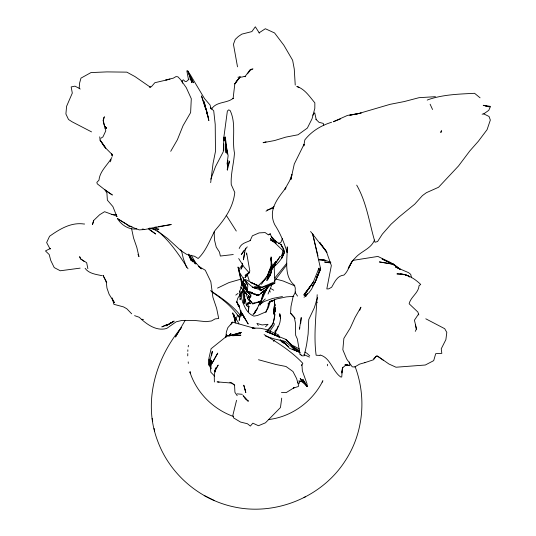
<?xml version="1.0" encoding="UTF-8"?>
<svg xmlns="http://www.w3.org/2000/svg" width="536" height="536" viewBox="0 0 536 536"><rect width="100%" height="100%" fill="white"/><g stroke="black" fill="none" stroke-linecap="round" stroke-linejoin="round"><path stroke-width="0.8" d="M187.741 355.877L187.781 353.619M187.814 351.361L187.841 349.854M241.1 312.843L241.039 316.066L240.845 310.471M275.665 334.189L275.725 332.052M244.409 298.706L244.255 303.49L244.617 300.562M223.827 140.693L224.068 135.715L227.365 111.079L228.684 109.853L230.125 110.53C236.503 123.756 231.8 138.985 234.46 153.015C233.85 163.654 230.567 173.925 231.257 184.632L234.788 192.478C233.14 207.606 224.678 219.351 215.01 230.467C209.804 239.927 206.119 250.935 198.153 258.499L194.568 256.275L186.89 254.506L181.081 250.801L167.58 238.44L159.091 232.229L153.437 229.093L149.551 228.175M243.451 277.548L243.103 285.728L243.88 289.065L242.661 282.928L243.659 279.008M275.316 333.874L275.377 332.313L277.501 328.702L277.936 326.364M317.191 294.7C316.287 314.873 313.46 335.04 316.126 355.234L319.965 355.415M223.767 144.03L223.76 150.328M225.395 140.064L225.522 136.955L226.018 152.753L225.482 138.429L227.264 154.02L225.944 144.995M227.452 167.621L227.318 169.999L229.643 161.068L228.081 165.209M227.539 166.033L227.84 160.478L227.318 169.999L227.72 166.716M279.718 313.506C281.728 319.912 279.37 326.799 274.707 331.416M80.226 89.043L79.167 88.293L79.589 83.093L80.976 78.115L90.979 72.581L106.972 71.898L126.838 72.146L135.005 76.594L150.395 87.241L149.484 86.986L151.373 86.738L154.85 82.705L169.952 79.201L165.778 79.944L173.309 78.156L176.002 76.588L177.898 76.809L180.625 79.67L186.3 87.71L191.292 98.698L190.622 112.6L183.057 125.659L177.362 139.796L170.709 151.306M349.351 361.947L349.901 365.713L344.889 364.882L348.219 365.036L346.29 364.802L342.477 367.823L341.74 376.989L340.789 377.029C332.447 371.374 330.652 357.773 320.086 354.973M247.833 286.05L247.31 291.819L252.55 292.509L246.728 291.423L247.552 290.954L247.31 291.819L246.728 291.423L248.135 291.497M300.703 323.262L301.239 317.54L299.416 329.258L299.838 327.838M215.07 371.977L215.224 370.329M249.421 299.751L249.736 296.957L249.475 300.977L252.175 302.853L249.314 299.55L250.272 295.611L249.314 299.55L252.677 303.992L260.536 301.413L261.374 300.2L264.322 291.591M225.743 337.72L226.427 331.724L227.887 327.596L232.751 322.156L254.969 328.447L252.088 327.972L260.55 328.287L266.546 329.613L278.472 334.846L279.732 337.459M246.466 254.238L246.62 252.925L249.816 270.901L249.28 272.656L244.919 277.615L247.538 274.378M248.979 306.471L248.329 311.838L248.644 306.967L247.552 303.925L248.871 302.867L248.168 303.758M188.203 346.859L188.391 345.358M210.681 182.649L213.033 163.554L215.472 151.44L215.224 124.432L213.723 110.878L210.548 107.508L211.063 108.848L210.085 105.043L204.497 98.577L190.488 75.08L187.747 70.973L186.836 70.826L188.518 79.804M227.043 164.07L228.128 155.708L225.937 144.01M327.382 365.8L327.576 364.306M211.137 368.808L210.474 368.621L211.532 360.56L210.487 368.279L210.822 372.239L214.675 376.111M281.715 398.127L280.469 407.528L265.454 422.817L258.446 425.731L252.851 423.179L250.352 426.066L247.431 423.742L240.537 422.067L233.555 417.879L232.872 415.212L236.557 400.285M243.585 285.192L243.25 287.497L248.557 292.254M244.537 252.496L243.445 259.813L245.522 248.128M261.159 303.476L261.642 300.227L267.069 288.408L269.514 285.132M341.734 372.768L342.477 367.823M268.067 278.8C267.94 272.951 271.39 268.509 275.464 264.824L271.477 269.541L272.214 268.04M272.596 301.728L272.831 300.234M210.615 361.907L210.876 360.272M211.666 355.375L212.323 351.288L210.581 358.256L210.474 368.621M240.885 311.168L239.183 320.448L240.041 315.831M240.47 313.52L240.751 311.986M342.283 370.249L342.839 367.247M274.955 314.223C274.211 320.133 273.112 326.451 268.034 330.317M341.74 372.949L342.142 370.999M267.069 279.571L268.529 272.549L270.445 268.784L275.779 261.595L270.613 268.784L272.067 263.859L270.727 269.36M103.823 117.284L103.247 120.017L104.172 125.089M272.127 268.482L270.425 275.082L266.566 280.703M215.459 367.843L214.253 375.729L214.38 381.98M226.125 336.883L226.701 334.457L226.145 336.782M304.16 144.432L303.785 145.966L304.83 139.889C311.624 131.173 321.111 125.504 331.59 122.248M240.496 298.137L240.088 299.751L239.786 291.055L241.354 287.33M240.899 296.522L242.111 291.671L242.895 290.345M274.399 323.644L273.99 325.272L269.782 331.409M266.767 310.277L269.059 302.76M299.919 381.411L298.947 383.776L297.38 382.215M92.674 223.954L92.473 224.611L93.706 220.45L99.676 214.708L104.58 211.7L117.002 216.256M271.839 268.442L270.995 271.397L272.925 267.082M92.473 224.611L93.706 220.45M270.137 301.741L268.362 307.765L265.601 311.979L257.561 315.456L253.93 316.126C244.403 312.595 241.97 299.731 239.786 291.055M317.54 297.534L314.344 307.724L308.749 319.563L308.133 334.002L306.632 344.527L304.26 355.757L302.116 355.857L299.986 354.135L297.326 338.94L295.651 335.281L295.423 322.893L294.257 317.205L290.934 313.359M282.727 253.22L281.762 256.168L282.887 250.513L270.432 238.554L272.858 240.597M247.907 297.447L247.599 298.331L248.168 299.443L249.669 300.703L248.483 299.698M243.713 279.946L242.661 282.928L243.25 287.497L247.679 291.015M104.594 116.627L103.133 120.634L105.78 130.838L102.959 136.894L100.781 138.301M282.392 238.5L281.078 242.084L278.593 243.666M248.684 295.396L247.599 298.331L245.937 292.864M210.802 179.205L215.532 166.549L223.284 151.715L223.941 137.008L223.988 140.311M266.995 276.757L271.082 265.876L271.102 256.918L271.45 260.007M359.75 310.27L360.916 307.195L355.067 317.446L350.269 327.999L343.871 338.39L342.832 349.713L346.705 359.046L352.212 366.805L354.644 367.019L359.683 364.098L364.902 362.631M235.954 319.402L237.582 315.114M263.685 292.777L262.868 294.901L269.099 285.742M258.942 305.219L260.69 300.743M248.811 306.498L248.349 306.954L246.413 305.52L247.391 303.188M261.34 299.309L263.196 294.21L262.218 296.328M318.203 270.171L319.061 268.047L313.305 282.003L308.247 289.447M268.04 294.056L272.094 284.248M110.228 161.825L111.12 159.688M243.592 279.933L240.637 287.417L247.223 294.773L243.371 289.762L244.161 294.432M262.245 296.08L263.236 293.869M250.098 240.691L252.382 235.806L259.109 232.899L265.119 232.564L268.509 234.942L270.231 233.803L271.585 237.167L276.074 243.257L271.196 236.296L276.522 241.997L274.425 240.671M243.009 302.92L244.503 299.731M317.895 274.868L316.495 277.829L320.026 270.412L320.461 268.121L312.615 233.703L317.975 255.947M318.25 274.13L320.026 270.412L314.98 282.445L311.543 289.145L308.87 292.857L304.77 295.276L305.882 294.09M267.43 280.228L271.31 272.221L269.132 275.43M265.883 312.468L266.58 311.027M304.026 144.331L294.284 163.996L290.907 179.48L291.906 174.589L289.695 180.612L284.609 189.67L285.923 187.801C277.407 198.755 267.772 210.286 274.74 224.691C280.281 233.261 284.294 242.815 287.142 252.597L287.263 246.888C287.51 259.21 283.323 276.174 294.405 285.165L295.276 288.033L295.189 292.616L297.534 296.08M415.266 331.375L416.532 328.89L414.408 320.206L418.529 314.103M351.636 262.137L348.206 268.395L352.118 261.166M245.2 291.745L243.914 294.365L244.329 298.317L245.689 301.085L245.434 299.591M322.136 382.155L322.893 380.741C312.595 401.591 291.557 416.954 268.362 419.581M258.546 305.922L254.285 313.58L252.932 314.197M255.029 312.26L254.285 313.58L257.736 308.213M242.486 266.425L240.905 269.206L242.058 266.727L242.473 263.196M254.855 311.751L255.625 310.411M295.651 291.959L293.205 296.153L290.981 306.559L290.572 313.372L295.169 318.498M274.646 333.506L275.37 332.293M243.652 250.701L241.247 254.727L247.264 246.848M185.215 320.294L175.46 337.03L179.681 330.055M374.483 240.054C371.08 248.912 360.942 251.17 355.154 258.044C349.847 262.7 349.043 270.492 343.945 275.075C337.204 275.611 334.605 282.224 331.65 287.242L328.648 288.877L326.813 288.917L331.349 265.568L326.297 251.284L319.624 242.352L326.927 252.376L310.579 231.492M306.659 292.033L307.845 290.097M240.208 294.472L239.358 295.832L240.309 294.586M241.481 292.435L242.332 291.075M240.423 293.996L237.77 298.224L236.798 301.781L237.857 304.984L239.063 306.431L236.798 301.781L239.652 307.684L239.197 305.413M312.662 286.11L316.18 280.033L320.461 268.121L314.98 282.445L312.582 285.815M111.85 157.49C107.602 165.101 99.864 170.971 98.972 180.17L96.849 182.381L97.291 183.855L107.173 191.62L112.366 195.01L104.855 189.717L106.905 193.081L107.381 200.169L112.888 206.561L116.935 216.685M273.521 341.372L274.358 340.146M248.335 400.767L248.027 401.209L243.056 395.628L246.406 399.836M313.305 282.003L304.803 293.942L311.49 284.884L303.617 294.907L306.063 296.033L307.704 293.735M268.73 273.695L262.606 282.258L266.238 278.09M274.479 280.998L286.794 264.784M239.981 76.97L234.815 83.918L233.086 98.684L233.307 98.242C226.775 103.642 216.249 101.21 211.425 109.25M274.894 277.916L286.814 263.183M180.103 329.359L181.583 327.402M241.254 293.346L243.156 290.86M239.183 248.503C241.153 243.069 246.252 242.54 250.64 240.389M180.954 328.112C155.467 358.839 142.884 402.415 157.597 440.827C169.637 473.925 199.278 499.492 233.689 506.842C275.243 516.088 321.325 497.395 344.615 461.751C363.354 434.086 366.905 397.457 355.013 366.383M265.508 326.793L268.034 324.307L262.097 324.943L256.925 323.396L258.272 325.439M255.31 311.175L256.262 309.962M247.471 73.847L250.406 70.176L252.389 69.157M312.756 115.18L314.719 112.748L316.26 119.769M246.359 274.894L249.173 272.281L247.612 273.822L249.28 272.656L245.073 275.531L249.173 272.281M241.374 292.676L242.406 291.443M267.41 330.431L273.052 323.684L274.291 317.687L275.015 307.383L275.042 311.979L274.566 301.902M242.681 264.59L239.09 268.824L239.552 272.449L243.813 279.343M230.694 324.568L232.751 322.156L231.438 322.464M250.325 296.998L251.089 296.106L250.855 295.349M228.765 335.951L230.969 333.446L228.832 335.838M268.791 276.898L270.425 275.082L268.65 276.844M266.03 278.003L257.843 286.144M265.286 298.921L258.466 305.319L264.154 301.547L272.442 298.485L282.465 296.542M248.349 306.954L248.999 306.304M260.958 284.489L262.734 282.727M373.612 358.792L376.821 355.71L383.662 360.473M301.353 365.378L301.962 364.795L302.358 370.872L306.987 383.716L307.115 386.436L301.822 381.538M189.235 78.892L186.414 81.552L185.121 81.485L183.332 79.804L182.073 80.809L182.428 83.167M301.627 365.244L302.853 363.368C291.685 351.455 278.043 342.792 264.101 334.591M270.667 269.688C276.462 264.717 282.707 259.29 284.616 251.552L280.944 244.456L274.499 240.61M267.886 303.925L272.027 300.294L269.487 301.949L276.81 298.9L286.479 296.864L293.802 296.314M254.888 294.016L258.345 295.664L267.317 288.314L262.218 292.14M253.555 314.19L254.754 313.218M142.556 319.228L141.906 319.717L139.239 317.272L134.59 315.644M235.786 295.095L238.018 293.413M482.119 114.181L483.74 113.873L488.765 110.342L490.534 106.403L483.224 105.297L489.428 106.845L485.127 105.887M269.045 234.627L270.231 233.803M261.019 293.226L266.238 289.608L262.091 292.107M259.022 32.864L265.347 28.73L274.579 32.964L283.866 45.252L292.629 60.26L294.257 68.997L295.236 85.103M267.122 286.619L261.568 290.157L259.746 290.231M304.006 297.232L306.063 296.033L304.676 295.269M217.529 288.1L228.979 282.579L241.649 278.928M265.997 211.191L273.976 206.668M260.69 293.185L265.514 290.613L263.256 291.477M441.617 131.561L440.384 132.137L441.664 131.943L441.282 130.328M167.071 324.521L161.812 326.886L169.798 323.784L174.173 321.071L165.859 325.895L173.081 321.808L170.073 323.161M304.019 497.455L305.339 496.865M104.922 128.117L106.168 127.581L106.631 128.399L104.781 126.496M257.608 287.591L259.752 288.174L274.352 281.949M427.199 100.098L428.592 99.529C443.399 94.497 459.111 94.095 474.574 93.304L480.068 97.807M340.695 118.831L333.265 121.773L347.455 115.421L361.163 113.069L349.82 115.18L357.257 113.954L390.087 104.332L404.224 101.565L419.045 97.679L435.46 96.674M253.086 303.289L255.25 302.505M247.257 303.389L249.944 302.431M364.761 362.678L373.552 359.743L376.038 356.474L377.692 356.192L388.962 364.031L396.01 367.227L425.296 365.016L433.698 360.641L435.714 353.653L441.825 353.371L441.235 348.829L445.885 339.616L446.81 332.414L444.706 328.695L425.792 318.799M258.238 287.45L259.752 288.174L274.874 283.323L274.191 267.203M266.064 141.779L263.069 142.723L274.626 140.539L285.829 137.116L298.056 134.77L307.363 128.064L312.039 118.784L314.813 108.399L314.853 102.852C309.614 96.668 304.77 88.902 296.669 86.423M267.075 210.052L273.373 208.062M230.192 335.724L241.401 332.333L229.147 335.804M210.487 368.279L211.117 368.111M143.481 319.335L141.906 319.717C148.7 325.62 157.323 331.174 166.716 328.441L176.197 321.794L181.898 320.448L194.28 320.421L205.985 321.66L211.465 320.977L215.124 318.907L218.708 318.511L216.645 308.388L212.879 297.192L210.836 281.755L205.308 270.258L198.843 266.405M252.972 68.869L250.285 69.486L245.287 76.213L241.991 77.037L237.93 77.191M269.621 284.482L274.392 283.39L261.126 289.909L259.88 289.641L261.568 290.157L252.201 287.316M229.294 335.898L240.718 333.285L226.802 336.206M258.258 301.808L260.536 301.413L259.612 301.969L256.309 302.364M154.783 227.21L156.432 226.942M158.08 226.674L171.252 224.537L144.586 229.522L139.199 229.89L128.091 225.649L132.017 226.574M352.715 260.416L377.887 256.429L389.947 262.225L394.101 264.831L382.067 259.009L394.007 264.422L400.332 269.481M111.28 214.427L116.406 214.474M80.139 268.134L60.293 270.774L54.223 267.585L50.766 260.483L49.212 254.567L45.466 250.935L50.498 248.382L50.143 249.093L46.652 242.58L49.553 236.275C59.71 229.086 71.167 222.011 84.152 224.035L84.608 224.001M250.218 303.704L250.788 303.624L248.778 303.49L250.218 303.704L249.488 302.398M254.439 286.445L258.995 285.889M233.267 254.533L220.356 256.041L219.479 252.101L216.243 247.089L214.48 239.894L214.139 231.827M232.597 335.777L240.878 335.168L227.418 335.61L211.104 348.715L208.953 358.135L209.094 365.25L210.728 368.098M298.599 381.022L302.378 380.768M136.727 228.946C128.988 229.91 121.411 225.127 117.498 218.628L128.077 225.167L117.498 218.628M260.315 287.933L254.299 287.772L251.324 286.124L244.671 280.495L246.547 281.628M149.631 228.189L153.698 228.309L148.934 228.47L158.85 229.247L155.721 228.644M234.768 385.143L231.84 383.086L217.067 381.867M281.447 392.379L286.17 392.633L294.063 387.702L293.427 388.091L298.19 386.55L298.713 385.866L296.602 378.55L292.971 371.522L285.996 366.49L276.14 364.547L258.499 359.73M318.585 259.766L325.084 260.255L330.725 262.198M237.1 393.866L242.319 394.308M318.887 259.699L325.084 260.255L319.704 259.297M244.222 76.574L245.696 76.708M299.57 381.478L302.813 381.779M247.565 290.666L243.103 285.728L249.575 294.204L250.915 294.371M330.812 262.801L324.535 261.977L329.473 262.841M217.65 381.92L219.077 382.148M142.167 229.08L144.586 229.522L143.018 229.153M403.621 274.713L396.921 273.889C406.127 273.206 414.355 278.258 420.706 284.455L419.052 285.661C418.549 293.085 410.737 296.817 409.136 303.765L417.859 312.032L418.824 314.954M405.223 275.042L407.621 275.531L409.383 276.784M101.847 275.665C95.931 274.311 88.896 273.702 85.124 268.308M275.484 278.955L283.142 280.991L294.8 285.842M233.582 416.378L232.048 415.97C212.33 408.399 196.404 392.191 189.891 372.018L190.488 373.532M249.475 300.977L250.841 301.353M258.841 295.323L251.069 293.125L258.345 295.664L254.821 293.922M291.128 345.238L294.224 346.169L299.329 349.003M265.434 336.052L274.13 338.913L285.192 341.392L293.661 348.594L291.356 346.249M297.48 86.792L298.934 87.294M152.961 228.758L155.835 229.817M246.728 291.423L251.411 293.226L250.439 292.167M276.409 335.637L265.702 331.362L286.224 339.516L293.051 346.544L285.936 339.59L296.442 349.244M259.451 286.09L250.794 282.519L257.186 285.487M229.85 382.262L231.177 382.811M255.732 294.378L257.253 295.028M276.603 335.704L266.037 331.047L278.519 336.816M300.207 352.588L292.663 349.157L299.034 351.964L289.601 348.373L283.048 341.164L286.505 344.427M303.845 354.524L309.433 357.103M291.169 345.238L292.643 345.941M483.74 113.873L489.046 116.473L490.333 120.057L487.09 129.652L478.333 141.296L469.844 150.897L458.501 165.979L438.555 187.265L426.381 192.699L422.422 195.607L414.737 204.156L399.387 216.705L391.039 224.249L382.329 234.145L377.572 241.562L375.012 242.225C369.297 223.07 366.785 202.742 356.701 185.128M204.223 495.559L214.561 500.678M258.58 286.057L244.898 279.249L244.215 280.301L245.823 281.755M246.433 281.427L244.215 280.301L247.022 281.936M258.272 287.423L259.752 288.174M91.556 131.889L72.179 121.853L68.514 119.501L65.901 113.974L66.598 106.296L72.306 93.096L71.161 86.933L74.919 86.155L79.167 88.293M274.633 242.205L270.506 239.987L274.6 242.265M406.053 275.276L404.633 274.486L400.419 274.064L405.451 274.693L407.621 275.531L409.37 277.018M304.87 352.118L306.94 353.284L309.748 355.884M294.19 347.717L299.155 350.537M270.928 288.629L273.742 290.237M277.099 336.045L278.472 336.863M293.145 347.676L299.832 351.958M288.77 346.745L280.207 340.025M148.968 229.401L155.681 234.004L148.378 228.53M210.527 290.586C221.221 297.842 232.309 305.091 240.356 315.389M212.042 292.093C222.393 298.907 232.262 306.84 239.116 317.312M400.184 269.534L392.841 264.107L379.347 261.923L394.007 264.422L392.841 264.107L400.225 269.112L395.528 267.055L408.459 272.596L410.697 274.338L411.561 277.775M84.159 261.468L80.715 258.868L79.616 256.811M231.84 383.086L234.56 385.27L234.929 392.332L237.193 395.715M299.986 354.135L301.125 355.046M198.34 266.325L201.462 268.864L192.759 259.759L194.079 261.702M280.549 339.925L284.335 343.201L282.345 342.477L280.114 340.146M277.038 335.523L278.285 336.621M157.162 230.627C170.046 241.16 179.151 254.969 188.022 268.811M104.768 126.255L106.168 127.581M244.617 397.591L248.242 401.136M315.845 119.2L318.987 122.309L323.288 123.401L323.737 125.585M112.259 156.077L112.171 154.549L104.306 146.683L100.118 140.124L99.716 136.827M131.675 313.801L126.818 308.763L123.561 306.914L113.887 304.301L112.138 297.909M306.639 385.94L307.115 386.436L302.894 379.495L307.115 386.436L305.614 384.58M248.691 272.261L244.121 267.096L238.694 258.553M234.761 318.752L235.063 320.856L232.698 312.883C233.428 317.292 237.461 319.751 238.902 323.878M316.186 301.466L317.205 302.639M278.07 336.012L278.934 337.151M180.652 249.729L181.644 251.069M243.31 289.755L246.674 294.666L245.95 292.589M245.535 282.057L247.739 285.299L246.292 283.001M188.88 254.768L195.459 263.973L188.947 255.116L192.799 261.823L188.886 254.814M259.39 33.111L255.337 26.8L251.866 31.591L241.843 34.13L238.319 36.508L235.244 39.389L233.441 44.267L237.508 66.826M226.246 215.251L236.282 231.043M247.451 290.787L243.19 283.959L248.262 292.958L244.63 283.39L247.451 290.88M248.724 292.837L249.575 294.204M242.768 314.599L248.208 323.992L240.744 312.059L239.391 307.168M191.238 255.243L196.129 263.652M111.528 153.423L112.171 154.549M238.064 315.47L238.761 316.696M241.508 312.434L244.845 318.726L242.352 313.761M106.175 281.393L103.006 275.337L106.711 282.586L106.175 281.393L106.966 288.093L109.096 294.251L114.396 302.773L113.103 299.993M430.107 104.205L432.545 109.491M189.034 255.692L191.352 260.911L188.364 254.071M138.007 254.299L138.965 256.623L136.807 247.364L133.558 237.977L131.575 228.597M233.998 316.649L235.713 320.863M281.849 246.761L280.944 244.456L283.611 248.811L283.953 252.134M283.048 249.83L283.651 251.371M186.568 267.444L183.285 258.412L181.416 250.339M235.083 318.297L233.823 314.458L235.786 323M79.79 256.731L80.494 258.908L86.651 262.66L87.857 268.65M247.377 274.968L249.186 280.609M205.69 109.357L201.496 95.89L206.816 111.341L208.866 120.58L204.122 101.652L207.914 116.48L206.675 112.52M190.106 371.508L190.548 372.956M273.635 310.759L274.117 312.361M269.822 290.753L270.218 292.093M111.421 153.651L112.078 156.036M246.413 305.52L245.099 298.974M247.773 303.007L248.175 304.481M271.511 261.514L270.673 258.372L271.558 263.055M274.693 313.969L273.889 310.793L273.802 314.223L274.533 307.972L274.291 299.423M242.145 283.537L238.024 267.022L241.897 284.985M248.463 295.443L249.501 299.952M210.675 366.584L210.983 368.065M152.15 418.462L152.706 421.269M154.093 428.411L154.636 431.165M225.643 142.449L225.348 140.888L225.589 142.529M415.407 324.602L416.238 329.138M279.825 314.21L280.489 318.21M242.533 288.837L243.545 300.401M244.644 295.269L244.892 296.823M235.27 318.779L235.023 317.131L235.143 318.759M279.477 314.712L279.678 316.361M260.074 302.766L260.248 304.361M224.162 140.854L223.914 138.362L223.954 140.754M259.893 301.172L260.262 305.071M244.577 296.763L245.026 301.755M188.203 361.894L188.337 363.395M234.641 318.913L234.882 321.935M275.156 304.193L275.249 305.755M209.094 359.877L209.094 365.25L209.301 358.946L209.094 359.877M274.64 303.724L273.842 309.955L274.64 303.724M284.616 251.552L281.702 258.191L284.616 251.552M216.115 368.5L214.628 371.642L218.192 365.07L216.115 368.5M213.737 360.172L211.76 363.777L217.763 353.103L213.737 360.172M236.403 81.291L234.815 83.918L240.068 76.876L236.403 81.291M280.147 256.469L274.7 264.395L280.147 256.469M259.035 294.532L257.762 295.49L259.069 294.586M261.226 286.934L254.299 287.772L261.226 286.934M303.597 381.297L300.153 378.57L306.847 385.364L303.597 381.297M105.76 148.057L100.118 140.124L105.76 148.057M188.089 71.63L187.747 70.973L193.409 82.738L188.089 71.63L191.875 82.517L188.089 71.63M245.146 389.974L243.78 385.19L245.816 392.553L245.146 389.974"/></g></svg>
